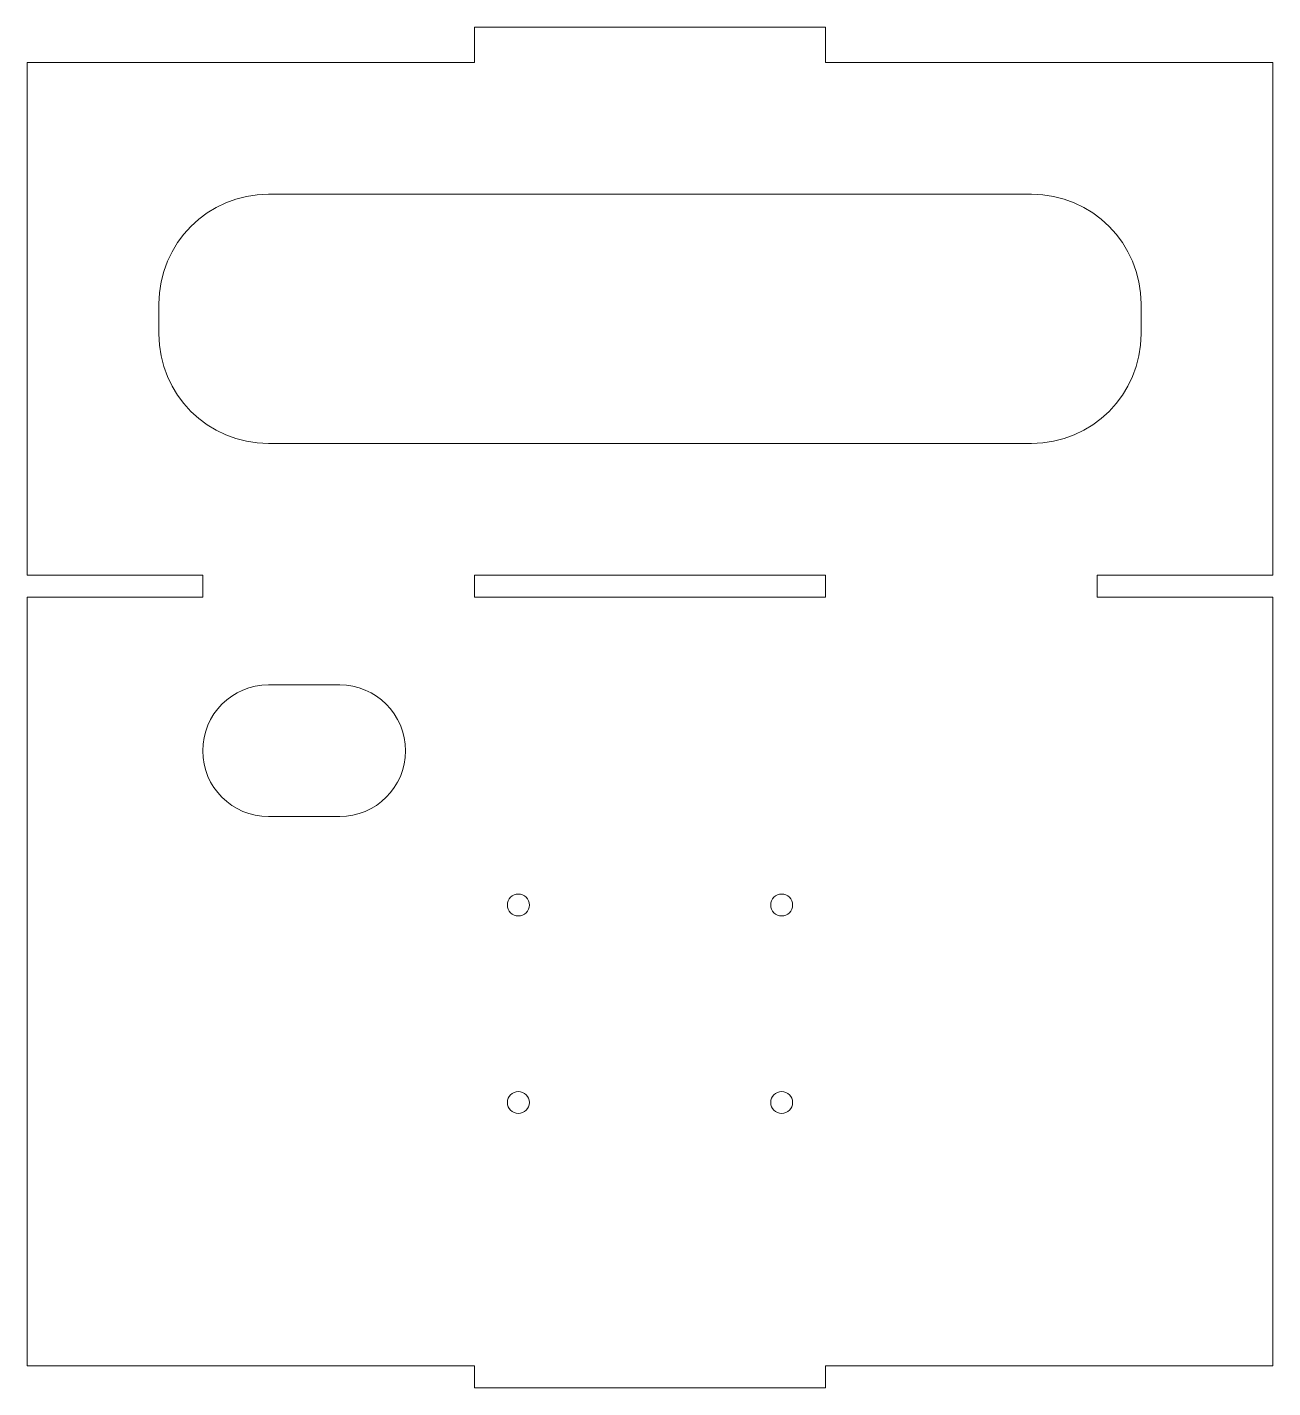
# Paper-space layout 'Sheet8' of a CAD drawing. Header units: inches. Extents: x 0.61 to 7.71, y 3.8 to 11.55.
import ezdxf

# ---------------------------------------------------------------- set-up
doc = ezdxf.new("R2010")
doc.units = ezdxf.units.IN
doc.header["$MEASUREMENT"] = 0

psp = doc.layouts.new('Sheet8')

# ---------------------------------------------------------------- linework, layer by layer
at = {"color": 1, "linetype": 'Continuous', "lineweight": 15}
for p, q in [((3.1605, 11.3508), (3.1605, 11.5523)), ((3.1605, 11.5523), (5.1605, 11.5523)), ((5.1605, 11.5523), (5.1605, 11.3508)), ((0.612, 8.4309), (0.612, 11.3508)), ((3.1605, 11.3508), (0.612, 11.3508)), ((7.709, 11.3508), (5.1605, 11.3508)), ((7.709, 8.4309), (7.709, 11.3508)), ((1.987, 10.6008), (6.334, 10.6008)), ((1.362, 9.9758), (1.362, 9.8059)), ((6.959, 9.9758), (6.959, 9.8059)), ((1.987, 9.1809), (6.334, 9.1809)), ((0.612, 8.4309), (1.612, 8.4309)), ((1.612, 8.4309), (1.612, 8.3059)), ((3.1605, 8.4309), (3.1605, 8.3059)), ((3.1605, 8.4309), (5.1605, 8.4309)), ((5.1605, 8.4309), (5.1605, 8.3059)), ((7.709, 8.4309), (6.709, 8.4309)), ((6.709, 8.4309), (6.709, 8.3059)), ((0.612, 3.9273), (0.612, 8.3059)), ((1.612, 8.3059), (0.612, 8.3059)), ((3.1605, 8.3059), (5.1605, 8.3059)), ((6.709, 8.3059), (7.709, 8.3059)), ((7.709, 3.9273), (7.709, 8.3059)), ((2.3925, 7.8059), (1.987, 7.8059)), ((2.3925, 7.0559), (1.987, 7.0559)), ((0.612, 3.9273), (3.1605, 3.9273)), ((3.1605, 3.9273), (3.1605, 3.8023)), ((5.1605, 3.9273), (7.709, 3.9273)), ((5.1605, 3.8023), (5.1605, 3.9273)), ((3.1605, 3.8023), (5.1605, 3.8023))]:
    psp.add_line(p, q, dxfattribs=at)
for centre in [(3.4105, 6.5523), (4.9105, 6.5523), (3.4105, 5.4273), (4.9105, 5.4273)]:
    psp.add_circle(centre, 0.0625, dxfattribs=at)
for centre, radius, start, end in [((1.987, 9.9758), 0.625, 90, 180), ((6.334, 9.9758), 0.625, 0, 90), ((1.987, 9.8059), 0.625, 180, 270), ((6.334, 9.8059), 0.625, 270, 0), ((1.987, 7.4309), 0.375, 90, 270), ((2.3925, 7.4309), 0.375, 270, 90)]:
    psp.add_arc(centre, radius, start, end, dxfattribs=at)

doc.saveas('drawing.dxf')
